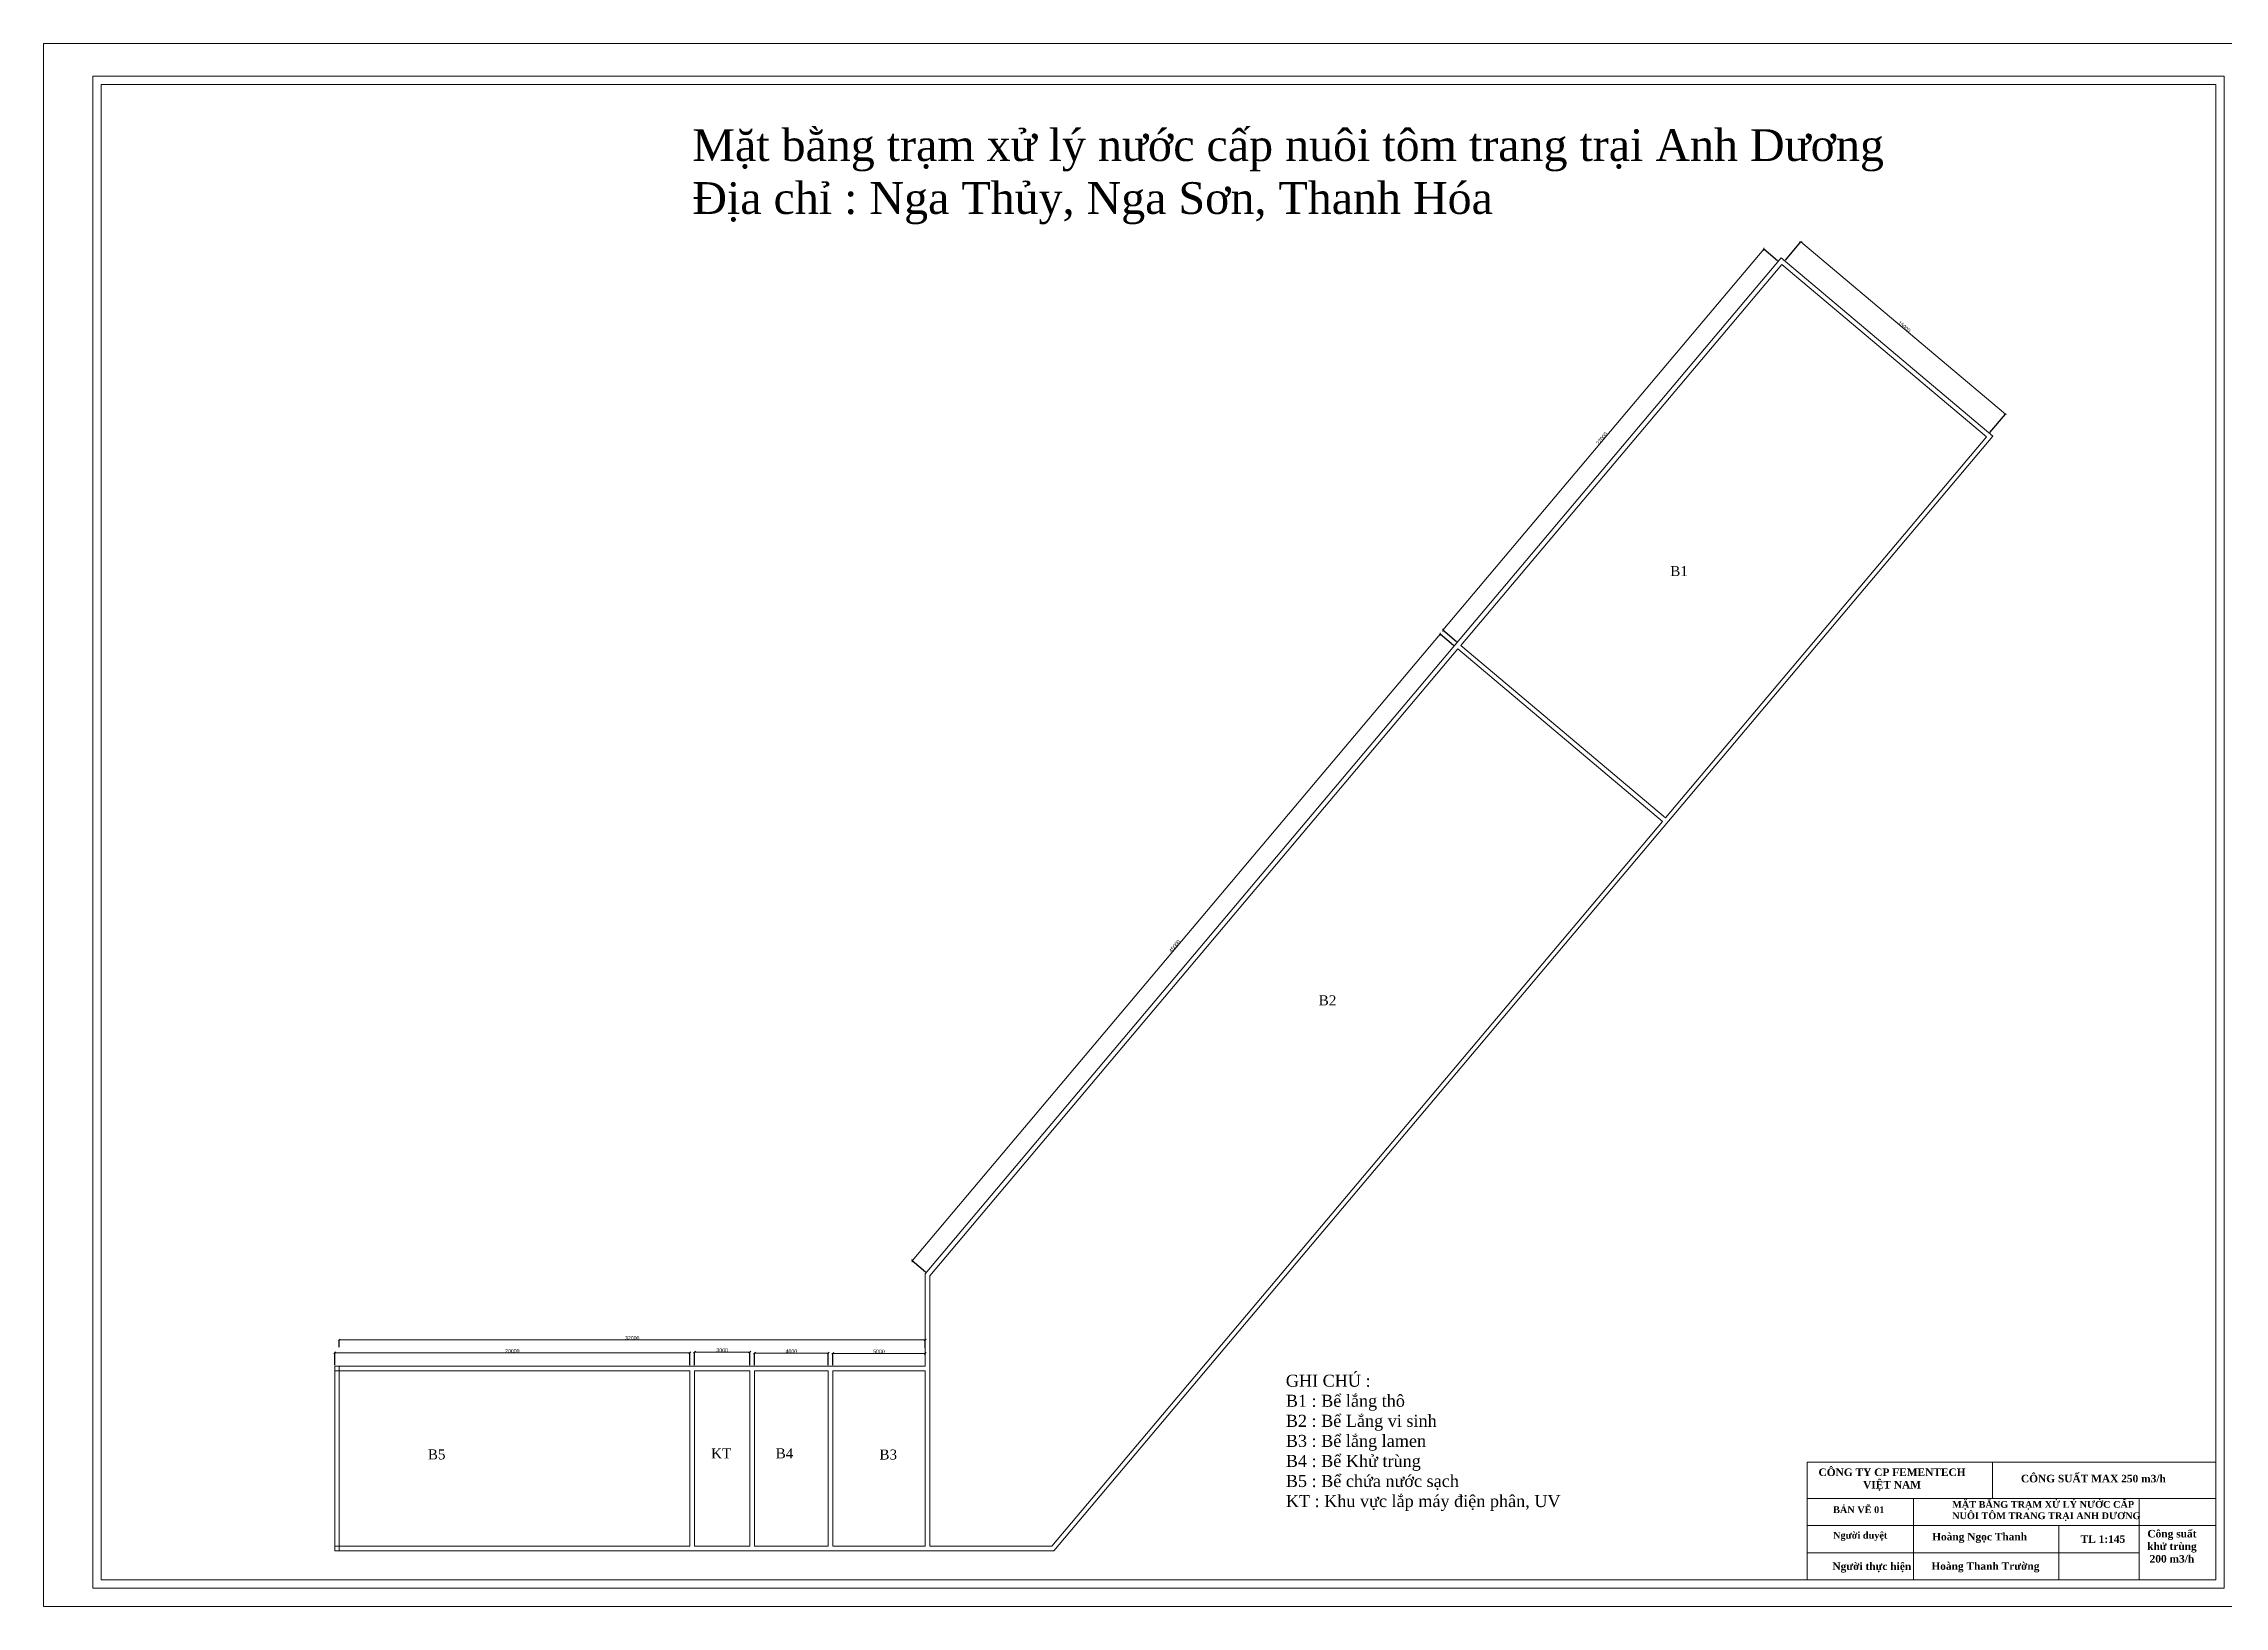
# Model space of a CAD drawing. Header units: millimetres. Extents: x 206353 to 629410, y -310207 to -126865.
# Drawn here: x 452125 to 570309, y -211546 to -126865 of the extents above; entities that cross this region are included whole.
import ezdxf

# ---------------------------------------------------------------- set-up
doc = ezdxf.new("R2010")
doc.units = ezdxf.units.MM
doc.header["$LTSCALE"] = 10
doc.header["$MEASUREMENT"] = 0
doc.layers.add('bao quanh', color=255, linetype='Continuous')
doc.layers.add('NETCHINH', color=1, linetype='Continuous', lineweight=50)
doc.styles.add('Annotative', font='arial.ttf')
doc.styles.add('CHU', font='times.ttf', dxfattribs={"height": 700})
doc.styles.add('dim', font='vnroman5.shx')
doc.dimstyles.new('iso', dxfattribs={"dimtxt": 200, "dimasz": 100, "dimexe": 2, "dimexo": 300, "dimgap": 1, "dimtad": 1, "dimtoh": 1, "dimdec": 0, "dimzin": 0, "dimdsep": 46, "dimtxsty": 'Annotative', "dimblk": 'OBLIQUE', "dimcen": 0.05, "dimclrt": 4, "dimadec": 0, "dimazin": 0, "dimtfac": 1, "dimtdec": 0, "dimtix": 1, "dimtmove": 2, "dimatfit": 3, "dimfxl": 1, "dimtolj": 1, "dimtzin": 0, "dimlwd": 5, "dimlwe": -1, "dimarcsym": 0})

# ---------------------------------------------------------------- blocks, each defined once
blk = doc.blocks.new('_Oblique')
at = {"color": 0, "linetype": 'ByBlock', "lineweight": -2}
blk.add_line((-0.5, -0.5), (0.5, 0.5), dxfattribs=at)
blk = doc.blocks.new('*D96')
at = {"layer": 'bao quanh', "color": 0, "ltscale": 300, "transparency": 16777216}
for p, q in [((494899, -198484), (494899, -197832)), ((499899, -197934), (499899, -197832))]:
    blk.add_line(p, q, dxfattribs=at)
at = {"layer": 'bao quanh', "color": 0, "lineweight": 5, "ltscale": 300, "transparency": 16777216}
blk.add_line((494899, -197834), (499899, -197834), dxfattribs=at)
at = {"layer": 'Defpoints', "color": 0, "linetype": 'ByBlock', "lineweight": 5, "ltscale": 300, "transparency": 16777216}
for p in [(499899, -197834), (499899, -198234), (494899, -198784)]:
    blk.add_point(p, dxfattribs=at)
at = {"layer": 'bao quanh', "color": 0, "linetype": 'ByBlock', "lineweight": 5, "ltscale": 300, "transparency": 16777216, "xscale": 100, "yscale": 100, "zscale": 100, "rotation": 180}
blk.add_blockref('_Oblique', (494899, -197834), dxfattribs=at)
at = {"layer": 'bao quanh', "color": 0, "linetype": 'ByBlock', "lineweight": 5, "ltscale": 300, "transparency": 16777216, "xscale": 100, "yscale": 100, "zscale": 100}
blk.add_blockref('_Oblique', (499899, -197834), dxfattribs=at)
at = {"layer": 'bao quanh', "color": 4, "linetype": 'ByBlock', "lineweight": 5, "ltscale": 300, "transparency": 16777216, "insert": (497399, -197731), "char_height": 200, "attachment_point": 5, "style": 'Annotative'}
blk.add_mtext('\\A1;5000', dxfattribs=at)
blk = doc.blocks.new('*D97')
at = {"layer": 'bao quanh', "color": 0, "ltscale": 300, "transparency": 16777216}
for p, q in [((490649, -198484), (490649, -197826)), ((494649, -198484), (494649, -197826))]:
    blk.add_line(p, q, dxfattribs=at)
at = {"layer": 'bao quanh', "color": 0, "lineweight": 5, "ltscale": 300, "transparency": 16777216}
blk.add_line((494649, -197828), (490649, -197828), dxfattribs=at)
at = {"layer": 'Defpoints', "color": 0, "linetype": 'ByBlock', "lineweight": 5, "ltscale": 300, "transparency": 16777216}
for p in [(490649, -197828), (490649, -198784), (494649, -198784)]:
    blk.add_point(p, dxfattribs=at)
at = {"layer": 'bao quanh', "color": 0, "linetype": 'ByBlock', "lineweight": 5, "ltscale": 300, "transparency": 16777216, "xscale": 100, "yscale": 100, "zscale": 100, "rotation": 180}
blk.add_blockref('_Oblique', (490649, -197828), dxfattribs=at)
at = {"layer": 'bao quanh', "color": 0, "linetype": 'ByBlock', "lineweight": 5, "ltscale": 300, "transparency": 16777216, "xscale": 100, "yscale": 100, "zscale": 100}
blk.add_blockref('_Oblique', (494649, -197828), dxfattribs=at)
at = {"layer": 'bao quanh', "color": 4, "linetype": 'ByBlock', "lineweight": 5, "ltscale": 300, "transparency": 16777216, "insert": (492649, -197724), "char_height": 200, "attachment_point": 5, "style": 'Annotative'}
blk.add_mtext('\\A1;4000', dxfattribs=at)
blk = doc.blocks.new('*D98')
at = {"layer": 'bao quanh', "color": 0, "ltscale": 300, "transparency": 16777216}
for p, q in [((487399, -198484), (487399, -197765)), ((490399, -198484), (490399, -197765))]:
    blk.add_line(p, q, dxfattribs=at)
at = {"layer": 'bao quanh', "color": 0, "lineweight": 5, "ltscale": 300, "transparency": 16777216}
blk.add_line((490399, -197767), (487399, -197767), dxfattribs=at)
at = {"layer": 'Defpoints', "color": 0, "linetype": 'ByBlock', "lineweight": 5, "ltscale": 300, "transparency": 16777216}
for p in [(487399, -197767), (487399, -198784), (490399, -198784)]:
    blk.add_point(p, dxfattribs=at)
at = {"layer": 'bao quanh', "color": 0, "linetype": 'ByBlock', "lineweight": 5, "ltscale": 300, "transparency": 16777216, "xscale": 100, "yscale": 100, "zscale": 100, "rotation": 180}
blk.add_blockref('_Oblique', (487399, -197767), dxfattribs=at)
at = {"layer": 'bao quanh', "color": 0, "linetype": 'ByBlock', "lineweight": 5, "ltscale": 300, "transparency": 16777216, "xscale": 100, "yscale": 100, "zscale": 100}
blk.add_blockref('_Oblique', (490399, -197767), dxfattribs=at)
at = {"layer": 'bao quanh', "color": 4, "linetype": 'ByBlock', "lineweight": 5, "ltscale": 300, "transparency": 16777216, "insert": (488899, -197663), "char_height": 200, "attachment_point": 5, "style": 'Annotative'}
blk.add_mtext('\\A1;3000', dxfattribs=at)
blk = doc.blocks.new('*D99')
at = {"layer": 'bao quanh', "color": 0, "ltscale": 300, "transparency": 16777216}
for p, q in [((467899, -198484), (467899, -197809)), ((487149, -198484), (487149, -197809))]:
    blk.add_line(p, q, dxfattribs=at)
at = {"layer": 'bao quanh', "color": 0, "lineweight": 5, "ltscale": 300, "transparency": 16777216}
blk.add_line((487149, -197811), (467899, -197811), dxfattribs=at)
at = {"layer": 'Defpoints', "color": 0, "linetype": 'ByBlock', "lineweight": 5, "ltscale": 300, "transparency": 16777216}
for p in [(467899, -197811), (467899, -198784), (487149, -198784)]:
    blk.add_point(p, dxfattribs=at)
at = {"layer": 'bao quanh', "color": 0, "linetype": 'ByBlock', "lineweight": 5, "ltscale": 300, "transparency": 16777216, "xscale": 100, "yscale": 100, "zscale": 100, "rotation": 180}
blk.add_blockref('_Oblique', (467899, -197811), dxfattribs=at)
at = {"layer": 'bao quanh', "color": 0, "linetype": 'ByBlock', "lineweight": 5, "ltscale": 300, "transparency": 16777216, "xscale": 100, "yscale": 100, "zscale": 100}
blk.add_blockref('_Oblique', (487149, -197811), dxfattribs=at)
at = {"layer": 'bao quanh', "color": 4, "linetype": 'ByBlock', "lineweight": 5, "ltscale": 300, "transparency": 16777216, "insert": (477524, -197708), "char_height": 200, "attachment_point": 5, "style": 'Annotative'}
blk.add_mtext('\\A1;20000', dxfattribs=at)
blk = doc.blocks.new('*D100')
at = {"layer": 'bao quanh', "color": 0, "ltscale": 300, "transparency": 16777216}
for p, q in [((468149, -197495), (468149, -197106)), ((499899, -197534), (499899, -197106))]:
    blk.add_line(p, q, dxfattribs=at)
at = {"layer": 'bao quanh', "color": 0, "lineweight": 5, "ltscale": 300, "transparency": 16777216}
blk.add_line((499899, -197108), (468149, -197108), dxfattribs=at)
at = {"layer": 'Defpoints', "color": 0, "linetype": 'ByBlock', "lineweight": 5, "ltscale": 300, "transparency": 16777216}
for p in [(468149, -197108), (468149, -197795), (499899, -197834)]:
    blk.add_point(p, dxfattribs=at)
at = {"layer": 'bao quanh', "color": 0, "linetype": 'ByBlock', "lineweight": 5, "ltscale": 300, "transparency": 16777216, "xscale": 100, "yscale": 100, "zscale": 100, "rotation": 180}
blk.add_blockref('_Oblique', (468149, -197108), dxfattribs=at)
at = {"layer": 'bao quanh', "color": 0, "linetype": 'ByBlock', "lineweight": 5, "ltscale": 300, "transparency": 16777216, "xscale": 100, "yscale": 100, "zscale": 100}
blk.add_blockref('_Oblique', (499899, -197108), dxfattribs=at)
at = {"layer": 'bao quanh', "color": 4, "linetype": 'ByBlock', "lineweight": 5, "ltscale": 300, "transparency": 16777216, "insert": (484024, -197005), "char_height": 200, "attachment_point": 5, "style": 'Annotative'}
blk.add_mtext('\\A1;32000', dxfattribs=at)
blk = doc.blocks.new('*D101')
at = {"layer": 'bao quanh', "color": 0, "lineweight": 5, "ltscale": 300, "transparency": 16777216}
blk.add_line((545348, -138005), (527951, -158653), dxfattribs=at)
at = {"layer": 'bao quanh', "color": 0, "ltscale": 300, "transparency": 16777216}
for p, q in [((546094, -138633), (545347, -138004)), ((528696, -159281), (527949, -158651))]:
    blk.add_line(p, q, dxfattribs=at)
at = {"layer": 'Defpoints', "color": 0, "linetype": 'ByBlock', "lineweight": 5, "ltscale": 300, "transparency": 16777216}
for p in [(546323, -138826), (527951, -158653), (528925, -159474)]:
    blk.add_point(p, dxfattribs=at)
at = {"layer": 'bao quanh', "color": 0, "linetype": 'ByBlock', "lineweight": 5, "ltscale": 300, "transparency": 16777216, "xscale": 100, "yscale": 100, "zscale": 100}
for p, rotation in [((545348, -138005), 49.88268332189499), ((527951, -158653), 229.882683321895)]:
    blk.add_blockref('_Oblique', p, dxfattribs=dict(at, rotation=rotation))
at = {"layer": 'bao quanh', "color": 4, "linetype": 'ByBlock', "lineweight": 5, "ltscale": 300, "transparency": 16777216, "insert": (536571, -148262), "char_height": 200, "attachment_point": 5, "rotation": 49.88268, "style": 'Annotative'}
blk.add_mtext('\\A1;27000', dxfattribs=at)
blk = doc.blocks.new('*D102')
at = {"layer": 'bao quanh', "color": 0, "lineweight": 5, "ltscale": 300, "transparency": 16777216}
blk.add_line((527807, -158859), (499192, -192819), dxfattribs=at)
at = {"layer": 'bao quanh', "color": 0, "ltscale": 300, "transparency": 16777216}
for p, q in [((528535, -159472), (527805, -158857)), ((499920, -193432), (499190, -192818))]:
    blk.add_line(p, q, dxfattribs=at)
at = {"layer": 'Defpoints', "color": 0, "linetype": 'ByBlock', "lineweight": 5, "ltscale": 300, "transparency": 16777216}
for p in [(528764, -159665), (499192, -192819), (500149, -193626)]:
    blk.add_point(p, dxfattribs=at)
at = {"layer": 'bao quanh', "color": 0, "linetype": 'ByBlock', "lineweight": 5, "ltscale": 300, "transparency": 16777216, "xscale": 100, "yscale": 100, "zscale": 100}
for p, rotation in [((527807, -158859), 49.88268332189507), ((499192, -192819), 229.8826833218951)]:
    blk.add_blockref('_Oblique', p, dxfattribs=dict(at, rotation=rotation))
at = {"layer": 'bao quanh', "color": 4, "linetype": 'ByBlock', "lineweight": 5, "ltscale": 300, "transparency": 16777216, "insert": (513421, -175772), "char_height": 200, "attachment_point": 5, "rotation": 49.88268, "style": 'Annotative'}
blk.add_mtext('\\A1;45000', dxfattribs=at)
blk = doc.blocks.new('*D103')
at = {"layer": 'bao quanh', "color": 0, "ltscale": 300, "transparency": 16777216}
for p, q in [((546516, -138597), (547352, -137605)), ((557605, -147940), (558440, -146949))]:
    blk.add_line(p, q, dxfattribs=at)
at = {"layer": 'bao quanh', "color": 0, "lineweight": 5, "ltscale": 300, "transparency": 16777216}
blk.add_line((547350, -137607), (558439, -146950), dxfattribs=at)
at = {"layer": 'Defpoints', "color": 0, "linetype": 'ByBlock', "lineweight": 5, "ltscale": 300, "transparency": 16777216}
for p in [(546323, -138826), (558439, -146950), (557411, -148170)]:
    blk.add_point(p, dxfattribs=at)
at = {"layer": 'bao quanh', "color": 0, "linetype": 'ByBlock', "lineweight": 5, "ltscale": 300, "transparency": 16777216, "xscale": 100, "yscale": 100, "zscale": 100}
for p, rotation in [((547350, -137607), 139.8826833218953), ((558439, -146950), 319.8826833218953)]:
    blk.add_blockref('_Oblique', p, dxfattribs=dict(at, rotation=rotation))
at = {"layer": 'bao quanh', "color": 4, "linetype": 'ByBlock', "lineweight": 5, "ltscale": 300, "transparency": 16777216, "insert": (552961, -142200), "char_height": 200, "attachment_point": 5, "rotation": 319.88268, "style": 'Annotative'}
blk.add_mtext('\\A1;15000', dxfattribs=at)

msp = doc.modelspace()

# ---------------------------------------------------------------- linework, layer by layer
at = {"layer": 'bao quanh', "color": 2, "linetype": 'ByBlock', "lineweight": 5, "ltscale": 300}
for p, q in [((499899.3, -193534.4), (546292.8, -138474.1)), ((528925.4, -159474), (546322.9, -138826.4)), ((546292.8, -138474.1), (557763.7, -148139.4)), ((546322.9, -138826.4), (557411.5, -148169.5)), ((528925.4, -159474), (540013.9, -168817.2)), ((500149.3, -193625.7), (528764.3, -159665.2)), ((528764.3, -159665.2), (539852.8, -169008.3)), ((499899.3, -193534.4), (499899.3, -198534.4)), ((500149.3, -193625.7), (500149.3, -208284.4)), ((499899.3, -198534.4), (467899.3, -198534.4)), ((467899.3, -198534.4), (467899.3, -208534.4)), ((468149.3, -198534.4), (468149.3, -208534.4)), ((487149.3, -198784.4), (467899.3, -198784.4)), ((487149.3, -198784.4), (487149.3, -208284.4)), ((487399.3, -198784.4), (487399.3, -208284.4)), ((490399.3, -198784.4), (487399.3, -198784.4)), ((490399.3, -198784.4), (490399.3, -208284.4)), ((490649.3, -198784.4), (490649.3, -208284.4)), ((494649.3, -198784.4), (490649.3, -198784.4)), ((494649.3, -198784.4), (494649.3, -208284.4)), ((494899.3, -198784.4), (494899.3, -208284.4)), ((499899.3, -198784.4), (494899.3, -198784.4)), ((499899.3, -198784.4), (499899.3, -208284.4)), ((506875.2, -208534.4), (506875.2, -208534.4))]:
    msp.add_line(p, q, dxfattribs=at)
for points in [[(467899.3, -208534.4), (506875.2, -208534.4), (557763.7, -148139.4)], [(540013.9, -168817.2), (557411.5, -148169.5)], [(500149.3, -208284.4), (506759, -208284.4), (539852.8, -169008.3)], [(467899.3, -208284.4), (487149.3, -208284.4)], [(487399.3, -208284.4), (490399.3, -208284.4)], [(490649.3, -208284.4), (494649.3, -208284.4)], [(494899.3, -208284.4), (499899.3, -208284.4)]]:
    msp.add_lwpolyline(points, dxfattribs=at)
at = {"layer": 'NETCHINH', "color": 5, "lineweight": 5}
for p, q in [((569863.2, -203736), (547698.5, -203736)), ((547698.5, -203736), (547698.5, -210109.8)), ((557747.2, -205697.2), (557747.2, -203736)), ((569863.2, -205697.2), (547698.5, -205697.2)), ((553452.4, -205697.2), (553452.4, -210109.8)), ((565690.7, -210109.8), (565690.7, -205697.2)), ((569863.2, -207168), (547698.5, -207168)), ((561344.4, -207168), (561344.4, -210109.8)), ((547698.5, -208638.9), (565690.7, -208638.9))]:
    msp.add_line(p, q, dxfattribs=at)
for points in [[(571887.7, -211545.7), (571887.7, -126865.1), (452125.1, -126865.1), (452125.1, -211545.7), (571887.7, -211545.7)], [(455243.2, -210109.8), (455243.2, -129075.7), (569848.6, -129075.7), (569848.6, -210109.8), (455243.2, -210109.8)]]:
    msp.add_lwpolyline(points, dxfattribs=at)
msp.add_lwpolyline([(454789.2, -210563.8), (570302.6, -210563.8), (570302.6, -128621.7), (454789.2, -128621.7)], close=True, dxfattribs=at)

# ---------------------------------------------------------------- texts
at = {"layer": 'bao quanh', "color": 2, "linetype": 'ByBlock', "lineweight": 5, "ltscale": 300, "attachment_point": 1, "style": 'dim'}
for s, width, insert, char_height in [('{\\fTimes New Roman|b0|i0|c0|p18;Mặt bằng trạm xử lý nước cấp nuôi tôm trang trại Anh Dương\\PĐịa chỉ : Nga Thủy, Nga Sơn, Thanh Hóa}', 61889.897, (487280.1, -131503.3), 1720.889), ('{\\fTimes New Roman|b0|i0|c0|p18;\\PB1}', 9477.405, (540278.3, -154268.6), 543.21), ('{\\fTimes New Roman|b0|i0|c0|p18;\\PB2}', 9477.405, (521225.6, -177528.6), 543.21), ('{\\fTimes New Roman|b0|i0|c0|p18;GHI CHÚ :\\PB1 : Bể lắng thô\\PB2 : Bể Lắng vi sinh\\PB3 : Bể lắng lamen \\PB4 : Bể Khử trùng\\PB5 : Bể chứa nước sạch\\PKT : Khu vực lắp máy điện phân, UV}', 16490.956, (519444.4, -198992.3), 651.852), ('{\\fTimes New Roman|b0|i0|c0|p18;\\PB5}', 9477.405, (472946.8, -202134.2), 543.21), ('{\\fTimes New Roman|b0|i0|c0|p18;KT}', 9477.405, (488298.9, -202983.2), 543.21), ('{\\fTimes New Roman|b0|i0|c0|p18;\\PB4}', 9477.405, (491798.3, -202077.8), 543.21), ('{\\fTimes New Roman|b0|i0|c0|p18;\\PB3}', 9477.405, (497419.8, -202140.5), 543.21)]:
    msp.add_mtext_dynamic_manual_height_columns(s, width=width, gutter_width=1, heights=[0], dxfattribs=dict(at, insert=insert, char_height=char_height))
at = {"layer": 'NETCHINH', "lineweight": 5, "style": 'CHU'}
for s, insert, char_height, width, attachment_point in [('{\\fTimes New Roman|b1|i0|c0|p18;CÔNG TY CP FEMENTECH VIỆT NAM}', (552299.8, -204072.9), 408.575, 9142.89, 2), ('{\\fTimes New Roman|b1|i0|c0|p18;CÔNG SUẤT MAX 250 m3/h}', (563208.6, -204417.5), 408.575, 10529.843, 2), ('{\\fTimes New Roman|b1|i0|c0|p18;BẢN VẼ 01}', (549102.9, -206125.5), 367.718, 3904.085, 1), ('{\\fTimes New Roman|b1|i0|c0|p18;MẶT BẰNG TRẠM XỬ LÝ NƯỚC CẤP NUÔI TÔM TRANG TRẠI ANH DƯƠNG}', (555555.4, -205837.5), 367.718, 10387.94, 1), ('{\\fTimes New Roman|b1|i0|c0|p18;Người duyệt}', (549102.9, -207506.8), 367.718, 3904.085, 1), ('{\\fTimes New Roman|b1|i0|c0|p18;Hoàng Ngọc Thanh}', (554471, -207562.5), 408.575, 12508.828, 1), ('{\\fTimes New Roman|b1|i0|c0|p18;TL 1:145}', (562518.7, -207694), 408.575, 3904.085, 1), ('{\\fTimes New Roman|b1|i0|c0|p18;Công suất \\Pkhử trùng\\P200 m3/h}', (567465.4, -207401.5), 408.575, 10529.843, 2), ('{\\fTimes New Roman|b1|i0|c0|p18;Người thực hiện}', (549065.1, -209167.2), 408.575, 5141.948, 1), ('{\\fTimes New Roman|b1|i0|c0|p18;Hoàng Thanh Trường}', (554428.6, -209156.8), 408.575, 6483.748, 1)]:
    msp.add_mtext(s, dxfattribs=dict(at, insert=insert, char_height=char_height, width=width, attachment_point=attachment_point))

# ---------------------------------------------------------------- dimensions: what is measured, and where the dimension line sits
at = {"layer": 'bao quanh', "color": 2, "linetype": 'ByBlock', "lineweight": 5, "ltscale": 300}
dim = msp.add_aligned_dim(p1=(546322.9, -138826.4), p2=(528925.4, -159474), distance=-1274.6, dimstyle='iso', dxfattribs=at)
dim.commit()
dim.dimension.update_dxf_attribs({"geometry": '*D101', "text_midpoint": (536570.6, -148262.5)})
for p1, p2, distance, text, picture, middle in [((546322.9, -138826.4), (557411.5, -148169.5), 1594.6, '15000', '*D103', (552961.2, -142199.7)), ((528764.3, -159665.2), (500149.3, -193625.7), -1251.9, '45000', '*D102', (513420.5, -175772.3))]:
    dim = msp.add_aligned_dim(p1=p1, p2=p2, distance=distance, text=text, dimstyle='iso', dxfattribs=at)
    dim.commit()
    dim.dimension.update_dxf_attribs({"geometry": picture, "text_midpoint": middle})
for base, p1, p2, text, picture, middle in [((468149.3, -197108.3), (499899.3, -197834.3), (468149.3, -197795.4), '32000', '*D100', (484024.3, -197005.1)), ((467899.3, -197811.4), (487149.3, -198784.4), (467899.3, -198784.4), '20000', '*D99', (477524.3, -197708.3))]:
    dim = msp.add_linear_dim(base=base, p1=p1, p2=p2, text=text, dimstyle='iso', dxfattribs=at)
    dim.commit()
    dim.dimension.update_dxf_attribs({"geometry": picture, "text_midpoint": middle})
for base, p1, p2, picture, middle in [((487399.3, -197766.6), (490399.3, -198784.4), (487399.3, -198784.4), '*D98', (488899.3, -197663.5)), ((490649.3, -197827.6), (494649.3, -198784.4), (490649.3, -198784.4), '*D97', (492649.3, -197724.5)), ((499899.3, -197834.3), (494899.3, -198784.4), (499899.3, -198234.4), '*D96', (497399.3, -197731.2))]:
    dim = msp.add_linear_dim(base=base, p1=p1, p2=p2, dimstyle='iso', dxfattribs=at)
    dim.commit()
    dim.dimension.update_dxf_attribs({"geometry": picture, "text_midpoint": middle})

doc.saveas('drawing.dxf')
